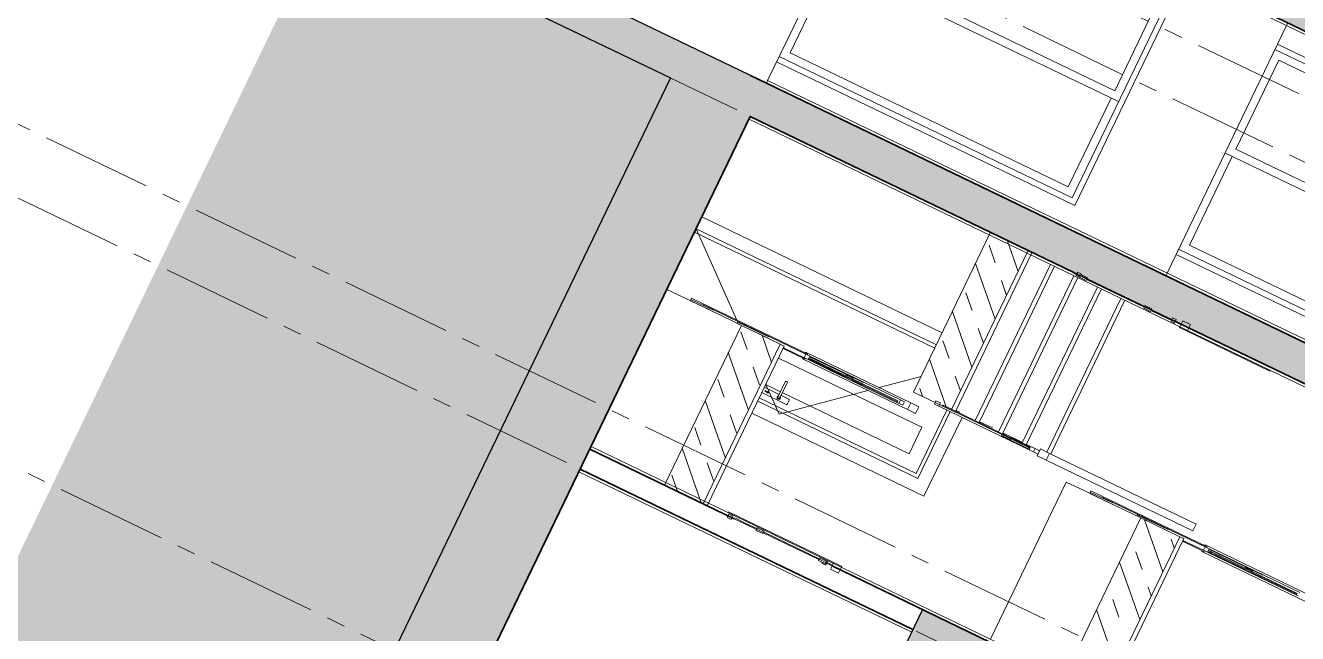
# Model space of a CAD drawing. Header units: millimetres. Extents: x 1373 to 40779, y 1939 to 6439.
# Drawn here: x 4443.8 to 4659, y 4675.5 to 4778.4 of the extents above; entities that cross this region are included whole.
import ezdxf

# ---------------------------------------------------------------- set-up
doc = ezdxf.new("R2010")
doc.units = ezdxf.units.MM
doc.linetypes.add('IMPORT-CENTER2', pattern=[112.5, 75, -12.5, 12.5, -12.5])
for name, color, linetype, lineweight in [('A-DETL', 6, 'Continuous', 30), ('A-DETL-GENF', 92, 'Continuous', 18), ('A-DOOR', 31, 'Continuous', 18), ('A-DOOR-FRAM', 31, 'Continuous', 18), ('A-FLOR-FNSH', 192, 'Continuous', 35), ('A-FLOR-HRAL', 11, 'Continuous', 18), ('A-WALL', 20, 'Continuous', 9), ('A-WALL-FNSH', 113, 'Continuous', 18), ('HESAPLAMALAR', 2, 'Continuous', 30), ('S-GRID', 252, 'IMPORT-CENTER2', 5), ('S-STRS', 31, 'Continuous', 18)]:
    doc.layers.add(name, color=color, linetype=linetype, lineweight=lineweight)

# ---------------------------------------------------------------- blocks, each defined once
blk = doc.blocks.new('Sliding Door - 2 Panel _AUS_ - ASANSÖR-2002816-Schnitt 1')
at = {"layer": 'A-DOOR-FRAM'}
for p, q in [((-959.29, 254), (-1117.29, 254)), ((-1117.29, 254), (-1117.29, 30)), ((-1113.29, 30), (-1113.29, 250)), ((-1113.29, 250), (-963.29, 250)), ((-1035.54, 30), (-1035.54, 250)), ((-963.29, 250), (-963.29, 30)), ((-959.29, 30), (-959.29, 254)), ((-1107.79, 35.5), (-1107.79, 244.5)), ((-1107.79, 244.5), (-1041.04, 244.5)), ((-1041.04, 244.5), (-1041.04, 35.5)), ((-1035.54, 244.5), (-968.79, 244.5)), ((-968.79, 244.5), (-968.79, 35.5)), ((-1041.04, 35.5), (-1107.79, 35.5)), ((-968.79, 35.5), (-1035.54, 35.5)), ((-1117.29, 30), (-1113.29, 30)), ((-963.29, 30), (-959.29, 30))]:
    blk.add_line(p, q, dxfattribs=at)
blk = doc.blocks.new('_MB_KAPI_CAMLI_B - _m_kapı_90_camlı-2079224-Schnitt 1')
at = {"layer": 'A-DOOR'}
for p, q in [((343.35, -411.76), (343.35, -304)), ((343.35, -304), (363.35, -304)), ((363.35, -304), (363.35, -399.34)), ((331.81, -341.74), (312.76, -319.47)), ((377.35, -395), (336.89, -347.68)), ((377.35, -395), (363.22, -411.76)), ((365.35, -393.48), (365.35, -399.33)), ((368.68, -392.81), (366.02, -392.81)), ((369.35, -411.76), (369.35, -393.48)), ((366.35, -399.3), (355.35, -399.3)), ((355.35, -399.3), (355.35, -400)), ((355.35, -400), (355.35, -400.7)), ((355.35, -400.7), (366.35, -400.7)), ((363.35, -400.68), (363.35, -411.76)), ((365.35, -400.68), (365.35, -411.76)), ((367.1, -410.24), (367.1, -408.61)), ((367.6, -410.24), (367.1, -410.24)), ((367.6, -408.61), (367.6, -410.24)), ((332.45, -448.28), (288.85, -500))]:
    blk.add_line(p, q, dxfattribs=at)
at = {"layer": 'A-DOOR', "flags": 128}
for points in [[(367.35, -399.3), (367.35, -399.3), (367.35, -399.3), (367.34, -399.3), (367.34, -399.3), (367.33, -399.3), (367.32, -399.3), (367.31, -399.3), (367.3, -399.3), (367.29, -399.3), (367.27, -399.3), (367.26, -399.3), (367.24, -399.3), (367.22, -399.3), (367.2, -399.3), (367.18, -399.3), (367.15, -399.3), (367.13, -399.3), (367.1, -399.3), (367.08, -399.3), (367.05, -399.3), (367.02, -399.3), (366.99, -399.3), (366.96, -399.3), (366.92, -399.3), (366.89, -399.3), (366.86, -399.3), (366.82, -399.3), (366.79, -399.3), (366.75, -399.3), (366.71, -399.3), (366.68, -399.3), (366.64, -399.3), (366.6, -399.3), (366.56, -399.3), (366.52, -399.3), (366.48, -399.3), (366.44, -399.3), (366.4, -399.3), (366.36, -399.3), (366.35, -399.3)], [(366.35, -400.7), (366.39, -400.7), (366.43, -400.7), (366.47, -400.7), (366.51, -400.7), (366.55, -400.7), (366.59, -400.7), (366.63, -400.7), (366.67, -400.7), (366.7, -400.7), (366.74, -400.7), (366.78, -400.7), (366.81, -400.7), (366.85, -400.7), (366.88, -400.7), (366.92, -400.7), (366.95, -400.7), (366.98, -400.7), (367.01, -400.7), (367.04, -400.7), (367.07, -400.7), (367.1, -400.7), (367.12, -400.7), (367.15, -400.7), (367.17, -400.7), (367.19, -400.7), (367.21, -400.7), (367.23, -400.7), (367.25, -400.7), (367.27, -400.7), (367.28, -400.7), (367.3, -400.7), (367.31, -400.7), (367.32, -400.7), (367.33, -400.7), (367.34, -400.7), (367.34, -400.7), (367.35, -400.7), (367.35, -400.7), (367.35, -400.7)]]:
    blk.add_lwpolyline(points, dxfattribs=at)
at = {"layer": 'A-DOOR'}
for centre, radius, start, end in [((366.02, -393.48), 0.668, 90, 180), ((366.02, -393.48), 0.668, 90, 150), ((368.68, -393.48), 0.668, 0, 90), ((368.68, -393.48), 0.668, 30, 90), ((367.35, -400), 1.22, 0, 146.13631), ((367.35, -400), 1.22, 135, 146.13631), ((367.35, -400), 1.22, 213.86675, 0), ((367.35, -400), 1.22, 213.86675, 255), ((367.35, -400), 1.22, 90, 120), ((367.35, -400), 0.7, 60, 104.56627), ((367.35, -400), 0.7, 255.43373, 300), ((367.35, -400), 1.22, 270, 300), ((367.35, -400), 1.22, 45, 75), ((367.35, -400), 0.7, 0, 30), ((367.35, -400), 0.7, 330, 0), ((367.35, -400), 1.22, 315, 345), ((367.35, -408.17), 0.5, 300, 240)]:
    blk.add_arc(centre, radius, start, end, dxfattribs=at)
at = {"layer": 'A-DOOR-FRAM'}
for p, q in [((384.85, -282.5), (325.62, -282.5)), ((384.85, -411.76), (384.85, -282.5)), ((325.62, -291.5), (375.85, -291.5)), ((375.85, -291.5), (375.85, -411.76)), ((325.62, -294), (373.35, -294)), ((373.35, -294), (373.35, -411.76)), ((279.85, -319.47), (279.85, -500)), ((288.85, -500), (288.85, -319.47)), ((291.35, -500), (291.35, -319.47))]:
    blk.add_line(p, q, dxfattribs=at)
blk = doc.blocks.new('A$C30a75ea0')
at = {"layer": 'A-DETL-GENF'}
h = blk.add_hatch(dxfattribs=at)
h.set_pattern_fill('ANSI33', color=153, style=0)
h.set_pattern_definition([(45, (-27770.17, 3654.365), (-4.490128, 4.490128), []), (45, (-27765.68, 3654.365), (-4.490128, 4.490128), [3.175, -1.5875])])
h.paths.add_polyline_path([(1940.75, 535.19), (1940.75, 2323.19), (2190.75, 2323.19), (2190.75, 2285.19), (2215.75, 2285.19), (2215.75, 2323.19), (2791.04, 2323.19), (2791.04, 2285.19), (2816.04, 2285.19), (2816.04, 2323.19), (2997.07, 2323.19), (2997.07, 2335.19), (2190.75, 2335.19), (1940.75, 2335.19), (1940.75, 2500.19), (1700.75, 2500.19), (1700.75, 2335.19), (601.03, 2335.19), (601.03, 2323.19), (731.03, 2323.19), (731.03, 2285.19), (756.03, 2285.19), (756.03, 2323.19), (1245.75, 2323.19), (1245.75, 2285.19), (1270.75, 2285.19), (1270.75, 2323.19), (1700.75, 2323.19), (1700.75, 2035.19), (630.76, 2035.19), (630.76, 2023.19), (731.03, 2023.19), (731.03, 1985.19), (756.03, 1985.19), (756.03, 2023.19), (1245.75, 2023.19), (1245.75, 1985.19), (1270.75, 1985.19), (1270.75, 2023.19), (1700.75, 2023.19), (1700.75, 1735.19), (630.76, 1735.19), (630.76, 1723.19), (731.03, 1723.19), (731.03, 1685.19), (756.03, 1685.19), (756.03, 1723.19), (1245.75, 1723.19), (1245.75, 1685.19), (1270.75, 1685.19), (1270.75, 1723.19), (1700.75, 1723.19), (1700.75, 1435.19), (630.76, 1435.19), (630.76, 1423.19), (731.03, 1423.19), (731.03, 1385.19), (756.03, 1385.19), (756.03, 1423.19), (1245.75, 1423.19), (1245.75, 1385.19), (1270.75, 1385.19), (1270.75, 1423.19), (1700.75, 1423.19), (1700.75, 1135.19), (630.76, 1135.19), (630.76, 1123.19), (731.03, 1123.19), (731.03, 1085.19), (756.03, 1085.19), (756.03, 1123.19), (1245.75, 1123.19), (1245.75, 1085.19), (1270.75, 1085.19), (1270.75, 1123.19), (1700.75, 1123.19), (1700.75, 835.19), (731.03, 835.19), (731.03, 805.19), (430.71, 805.19), (430.72, 535.19), (430.72, 505.19), (731.03, 505.19), (731.03, 475.19), (1700.75, 475.19), (1700.75, 345.19), (1940.75, 345.19), (1940.75, 475.19), (2816.04, 475.19), (2866.04, 475.19), (2866.04, 535.19), (2816.04, 535.19), (2816.04, 835.19), (2791.9, 835.19), (2190.75, 835.19), (2190.75, 785.19), (2215.75, 785.19), (2215.75, 823.19), (2791.9, 823.19), (2791.9, 535.19)])
h.paths.add_polyline_path([(1915.75, 385.19), (1725.75, 385.19), (1725.75, 535.19), (1725.75, 2485.19), (1915.75, 2485.19), (1915.75, 2035.19), (1915.75, 535.19)], flags=16)
h.paths.add_polyline_path([(1700.75, 535.19), (455.71, 535.19), (455.71, 790.56), (731.03, 790.56), (756.03, 789.56), (756.03, 823.19), (1245.75, 823.19), (1245.75, 785.19), (1270.75, 785.19), (1270.75, 823.19), (1700.75, 823.19)], flags=16)
at = {"layer": 'HESAPLAMALAR', "lineweight": 18, "true_color": 0xf7abae, "transparency": 33554579}
h = blk.add_hatch(dxfattribs=at)
h.set_pattern_fill('AR-CONC', color=241, scale=0.2)
h.set_pattern_definition([(50, (-23043.56, -2740.566), (36.436934, -3.187817), [3.81, -41.91]), (355, (-23043.56, -2740.566), (-7.048684, 38.21137), [3.048, -33.528117]), (100.45144, (-23040.523, -2740.832), (29.38825, 35.02355), [3.238, -35.61805]), (46.1842, (-23043.56, -2730.406), (54.21581, -8.408466), [5.715, -62.865]), (96.63556, (-23039.04, -2731.107), (47.48083, 49.48522), [4.857, -53.42712]), (351.18415, (-23043.56, -2730.406), (47.48083, 49.48522), [4.57199, -50.29195]), (21, (-23038.48, -2732.946), (30.322878, -20.45304), [3.81, -41.91]), (326, (-23038.48, -2732.946), (12.360406, 36.837593), [3.048, -33.528]), (71.45144, (-23035.952, -2734.65), (42.683284, 16.384554), [3.238, -35.61799]), (37.5, (-23043.559, -2740.566), (0.6177207, 16.911008), [0, -33.1216, 0, -34.036, 0, -33.655]), (7.5, (-23043.56, -2740.566), (13.363933, 20.036115), [0, -19.4056, 0, -32.3596, 0, -12.827]), (327.5, (-23054.888, -2740.566), (27.118119, -1.145749), [0, -12.7, 0, -39.624, 0, -52.578]), (317.5, (-23059.968, -2740.566), (29.625836, 5.085298), [0, -16.51, 0, -26.3144, 0, -37.338])])
h.paths.add_polyline_path([(3405.31, 810.19), (3405.31, 218.21), (233.58, 218.21), (233.58, 835.19), (731.03, 835.19), (731.03, 805.19), (430.71, 805.19), (430.71, 505.19), (731.03, 505.19), (731.03, 475.19), (1700.75, 475.19), (1700.75, 345.19), (1940.75, 345.19), (1940.75, 475.19), (2866.04, 475.19), (2866.04, 535.19), (2816.04, 535.19), (2816.04, 810.19)])
at = {"layer": 'A-DETL'}
blk.add_line((1725.75, 2485.19), (1725.75, 535.19), dxfattribs=at)
for points in [[(1915.75, 535.19), (1915.75, 2035.19), (1915.75, 2485.19)], [(1940.75, 2323.19), (1940.75, 535.19)], [(731.03, 835.19), (731.03, 805.19), (430.71, 805.19), (430.72, 535.19), (430.72, 505.19), (731.03, 505.19), (731.03, 475.19), (1700.75, 475.19), (1700.75, 345.19), (1940.75, 345.19), (1940.75, 475.19), (2816.04, 475.19), (2866.04, 475.19), (2866.04, 535.19), (2816.04, 535.19), (2816.04, 835.19), (2791.9, 835.19), (2190.75, 835.19), (2190.75, 785.19), (2215.75, 785.19), (2215.75, 823.19), (2791.9, 823.19), (2791.9, 535.19), (1940.75, 535.19)], [(1915.75, 535.19), (1915.75, 385.19)]]:
    blk.add_lwpolyline(points, dxfattribs=at)
at = {"layer": 'A-FLOR-FNSH', "color": 250}
for p, q in [((1915.75, 835.19), (1915.75, 823.19)), ((1915.75, 535.19), (1915.75, 523.19)), ((2817.37, 535.19), (1940.75, 535.19))]:
    blk.add_line(p, q, dxfattribs=at)
at = {"layer": 'A-FLOR-HRAL'}
for p, q in [((2068.21, 1017.15), (2068.21, 938.21)), ((2073.29, 1017.15), (2073.29, 938.21)), ((2069.48, 1010.02), (2069.48, 941.94)), ((2071.38, 1008.75), (2070.75, 1008.75)), ((2070.75, 1008.75), (2070.75, 943.7)), ((2071.38, 943.7), (2071.38, 1008.75)), ((2072.02, 1010.02), (2072.02, 974.74)), ((2069.8, 941.94), (2069.8, 982.36)), ((2071.7, 974.74), (2071.7, 982.36)), ((2070.75, 974.74), (2070.11, 974.74)), ((2070.11, 974.74), (2070.11, 969.66)), ((2072.02, 974.74), (2071.38, 974.74)), ((2072.02, 969.66), (2072.02, 974.74)), ((2070.11, 969.66), (2070.75, 969.66)), ((2071.38, 969.66), (2072.02, 969.66)), ((2071.7, 941.94), (2071.7, 969.67)), ((2071.7, 968), (2072.02, 968)), ((2072.02, 969.66), (2072.02, 968)), ((2072.02, 968), (2072.02, 941.94)), ((2068.84, 938.21), (2068.21, 938.21)), ((2068.84, 852.84), (2068.84, 940.08)), ((2072.02, 941.94), (2069.48, 941.94)), ((2069.48, 941.94), (2069.48, 938.9)), ((2069.48, 938.9), (2072.02, 938.9)), ((2069.48, 938.9), (2069.48, 861.83)), ((2070.75, 943.7), (2071.38, 943.7)), ((2070.75, 941.94), (2070.75, 943.7)), ((2071.38, 943.7), (2071.38, 941.94)), ((2072.02, 938.9), (2072.02, 941.94)), ((2072.02, 938.9), (2072.02, 923.43)), ((2072.65, 923.43), (2072.65, 940.08)), ((2073.29, 938.21), (2072.65, 938.21)), ((1942.75, 926.63), (1943.29, 926.63)), ((1943.29, 926.63), (1943.29, 864.63)), ((2058.21, 926.63), (2063.29, 926.63)), ((2058.21, 926.63), (2058.21, 816.63)), ((2063.29, 816.63), (2063.29, 926.63)), ((2069.8, 888.13), (2069.8, 911.25)), ((2069.8, 888.13), (2070.75, 888.13)), ((2069.8, 852.84), (2069.8, 869.74)), ((1938.21, 864.63), (1938.21, 858.92)), ((1943.29, 864.63), (1938.21, 864.63)), ((1943.29, 858.92), (1943.29, 864.63)), ((1938.21, 858.92), (1943.29, 858.92)), ((1939.48, 854.47), (1939.48, 851.62)), ((1942.02, 854.47), (1939.48, 854.47)), ((1942.02, 851.62), (1942.02, 854.47)), ((2068.84, 852.84), (2069.8, 852.84)), ((2069.8, 852.84), (2070.75, 852.84)), ((1939.48, 851.62), (1942.02, 851.62)), ((1940.75, 850.35), (1940.75, 843.72)), ((1941.38, 843.72), (1940.75, 843.72)), ((1940.75, 843.72), (1940.75, 836.39)), ((1941.38, 843.72), (1941.38, 850.35)), ((1941.38, 836.39), (1941.38, 843.72)), ((1940.11, 836.39), (1940.11, 831.31)), ((1940.11, 836.39), (1942.02, 836.39)), ((1942.02, 831.31), (1942.02, 836.39)), ((1940.11, 831.31), (1942.02, 831.31)), ((1940.75, 831.31), (1940.75, 788.11)), ((1941.38, 788.11), (1941.38, 831.31)), ((2063.29, 816.63), (2058.21, 816.63)), ((2058.21, 816.63), (2058.21, 809.76)), ((2058.21, 809.76), (2063.29, 809.76)), ((2059.48, 809.76), (2059.48, 806.47)), ((2062.02, 806.47), (2062.02, 809.76)), ((2063.29, 809.76), (2063.29, 816.63)), ((2062.02, 806.47), (2059.48, 806.47)), ((2059.48, 806.47), (2059.48, 803.03)), ((2059.48, 803.03), (2059.48, 799.9)), ((2059.48, 803.03), (2062.02, 803.03)), ((2059.8, 803.03), (2059.8, 788.61)), ((2060.11, 801.76), (2060.11, 803.03)), ((2060.11, 801.76), (2060.11, 737.51)), ((2060.75, 801.76), (2060.11, 801.76)), ((2060.75, 803.03), (2060.75, 801.76)), ((2060.75, 737.51), (2060.75, 801.76)), ((2061.7, 782.25), (2061.7, 803.03)), ((2062.02, 803.03), (2062.02, 806.47)), ((2062.02, 735.35), (2062.02, 803.03)), ((2059.48, 796.9), (2059.48, 790.93)), ((1939.48, 783.35), (1939.48, 780.5)), ((1940.11, 783.35), (1939.48, 783.35)), ((1940.11, 788.11), (1940.11, 783.03)), ((1940.11, 788.11), (1942.02, 788.11)), ((1942.02, 783.03), (1942.02, 788.11)), ((2059.48, 788.62), (2059.48, 790.93)), ((2059.8, 790.93), (2059.48, 790.93)), ((2060.11, 788.62), (2059.48, 788.62)), ((2059.48, 788.62), (2059.48, 783.54)), ((2059.48, 783.54), (2059.48, 782.25)), ((2059.48, 783.54), (2060.11, 783.54)), ((2059.8, 783.54), (2059.8, 782.25)), ((2061.38, 788.62), (2060.75, 788.62)), ((2060.75, 783.54), (2061.38, 783.54)), ((2061.38, 783.54), (2061.38, 788.62)), ((1939.48, 780.5), (1940.75, 780.5)), ((1940.11, 783.03), (1942.02, 783.03)), ((1940.75, 783.03), (1940.75, 778.31)), ((1940.75, 778.31), (1941.38, 778.31)), ((1941.38, 778.31), (1941.38, 783.03)), ((1941.38, 780.5), (1942.02, 780.5)), ((1942.02, 780.5), (1942.02, 783.03)), ((2060.75, 782.25), (2061.7, 782.25)), ((2059.48, 774.31), (2059.48, 764.6)), ((2059.48, 749.72), (2059.48, 746.96)), ((2062.02, 735.35), (2059.48, 735.35)), ((2059.48, 735.35), (2059.48, 731.91)), ((2059.48, 731.91), (2062.02, 731.91)), ((2060.11, 737.51), (2060.75, 737.51)), ((2062.02, 731.91), (2062.02, 735.35)), ((2073.29, 723.22), (2068.21, 723.22)), ((2068.21, 723.22), (2068.21, 717.15)), ((2073.29, 717.15), (2073.29, 723.22)), ((2193.29, 723.22), (2188.21, 723.22)), ((2188.21, 723.22), (2188.21, 717.15)), ((2193.29, 717.15), (2193.29, 723.22)), ((2068.21, 717.15), (2068.21, 638.21)), ((2068.21, 717.15), (2073.29, 717.15)), ((2073.29, 717.15), (2073.29, 638.21)), ((2188.21, 717.15), (2188.21, 638.21)), ((2188.21, 717.15), (2190.11, 717.15)), ((2190.11, 717.19), (2190.11, 712.29)), ((2190.75, 717.19), (2190.11, 717.19)), ((2190.75, 712.29), (2190.75, 717.19)), ((2190.75, 717.15), (2193.29, 717.15)), ((2072.02, 713.06), (2069.48, 713.06)), ((2069.48, 713.06), (2069.48, 710.02)), ((2069.48, 710.02), (2069.48, 641.94)), ((2069.48, 710.02), (2072.02, 710.02)), ((2071.38, 708.75), (2070.75, 708.75)), ((2070.75, 708.75), (2070.75, 643.7)), ((2071.38, 643.7), (2071.38, 708.75)), ((2072.02, 710.02), (2072.02, 713.06)), ((2072.02, 710.02), (2072.02, 674.74)), ((2190.11, 713.06), (2189.48, 713.06)), ((2189.48, 713.06), (2189.48, 712.29)), ((2189.48, 712.29), (2189.48, 707.21)), ((2191.38, 712.29), (2189.48, 712.29)), ((2191.38, 707.21), (2189.48, 707.21)), ((2190.11, 707.21), (2190.11, 665.45)), ((2192.02, 713.06), (2190.75, 713.06)), ((2190.75, 665.45), (2190.75, 707.21)), ((2191.38, 707.21), (2191.38, 712.29)), ((2191.38, 710.02), (2192.02, 710.02)), ((2192.02, 710.02), (2192.02, 713.06)), ((2069.8, 641.94), (2069.8, 682.36)), ((2071.7, 674.74), (2071.7, 682.36)), ((2070.75, 674.74), (2070.11, 674.74)), ((2070.11, 674.74), (2070.11, 669.66)), ((2072.02, 674.74), (2071.38, 674.74)), ((2072.02, 669.66), (2072.02, 674.74)), ((2070.11, 669.66), (2070.75, 669.66)), ((2071.38, 669.66), (2072.02, 669.66)), ((2071.7, 641.94), (2071.7, 669.67)), ((2071.7, 668), (2072.02, 668)), ((2072.02, 669.66), (2072.02, 668)), ((2072.02, 668), (2072.02, 641.94)), ((2189.48, 665.45), (2189.48, 660.37)), ((2191.38, 665.45), (2189.48, 665.45)), ((2191.38, 660.37), (2191.38, 665.45)), ((2191.38, 660.37), (2189.48, 660.37)), ((2190.11, 660.37), (2190.11, 652.14)), ((2190.75, 652.14), (2190.75, 660.37)), ((2190.11, 652.14), (2190.11, 643.7)), ((2190.75, 652.14), (2190.11, 652.14)), ((2190.75, 643.7), (2190.75, 652.14)), ((2068.84, 638.21), (2068.21, 638.21)), ((2068.84, 552.84), (2068.84, 640.08)), ((2072.02, 641.94), (2069.48, 641.94)), ((2069.48, 641.94), (2069.48, 638.9)), ((2069.48, 638.9), (2072.02, 638.9)), ((2069.48, 638.9), (2069.48, 561.83)), ((2070.75, 643.7), (2071.38, 643.7)), ((2070.75, 641.94), (2070.75, 643.7)), ((2071.38, 643.7), (2071.38, 641.94)), ((2072.02, 638.9), (2072.02, 641.94)), ((2072.02, 638.9), (2072.02, 623.43)), ((2072.65, 623.43), (2072.65, 640.08)), ((2073.29, 638.21), (2072.65, 638.21)), ((2188.75, 638.21), (2188.21, 638.21)), ((2192.02, 641.94), (2189.48, 641.94)), ((2189.48, 641.94), (2189.48, 638.9)), ((2189.48, 638.9), (2192.02, 638.9)), ((2192.02, 638.9), (2192.02, 641.94)), ((2069.8, 588.13), (2069.8, 611.24)), ((2069.8, 588.13), (2070.75, 588.13)), ((2069.8, 552.84), (2069.8, 569.74)), ((2068.84, 552.84), (2069.8, 552.84)), ((2069.8, 552.84), (2070.75, 552.84))]:
    blk.add_line(p, q, dxfattribs=at)
at = {"layer": 'A-FLOR-HRAL', "linetype": 'Continuous'}
for p, q in [((2070.75, 974.74), (2070.75, 982.36)), ((2070.75, 941.94), (2070.75, 969.66)), ((2070.75, 888.13), (2070.75, 911.24)), ((2070.75, 852.84), (2070.75, 869.74)), ((1941.07, 831.31), (1941.07, 836.39)), ((1941.07, 783.03), (1941.07, 788.11)), ((2190.43, 707.21), (2190.43, 712.29)), ((2070.75, 674.74), (2070.75, 682.36)), ((2070.75, 641.94), (2070.75, 669.66)), ((2190.43, 660.37), (2190.43, 665.45)), ((2070.75, 588.13), (2070.75, 611.24)), ((2070.75, 552.84), (2070.75, 569.74))]:
    blk.add_line(p, q, dxfattribs=at)
at = {"layer": 'A-WALL', "lineweight": 35}
for p, q in [((1725.75, 2335.19), (1725.75, 535.19)), ((1915.75, 535.19), (1915.75, 2335.19)), ((1940.75, 1078.31), (1940.75, 850.35)), ((2190.75, 943.7), (2190.75, 717.19)), ((2205.75, 785.19), (2205.75, 535.19)), ((1940.75, 778.31), (1940.75, 535.19)), ((2190.75, 643.7), (2190.75, 535.19))]:
    blk.add_line(p, q, dxfattribs=at)
at = {"layer": 'A-WALL'}
for p, q in [((1741.75, 835.19), (1741.75, 1059.19)), ((1899.75, 1059.19), (1899.75, 835.19)), ((1913.75, 835.19), (1727.75, 835.19)), ((1741.75, 759.19), (1899.75, 759.19)), ((1899.75, 759.19), (1899.75, 535.19)), ((1741.75, 535.19), (1913.75, 535.19))]:
    blk.add_line(p, q, dxfattribs=at)
at = {"layer": 'A-WALL-FNSH', "color": 7, "lineweight": 9}
for p, q in [((1727.75, 535.19), (1727.75, 2335.19)), ((1913.75, 2335.19), (1913.75, 535.19)), ((1942.75, 535.19), (1942.75, 2323.19)), ((2188.75, 2023.19), (2188.75, 535.19)), ((1725.75, 835.19), (1727.75, 835.19)), ((1913.75, 835.19), (1915.75, 835.19)), ((1942.1, 835.19), (1942.75, 835.19)), ((2207.75, 535.19), (2207.75, 785.19)), ((1913.75, 535.19), (1915.75, 535.19))]:
    blk.add_line(p, q, dxfattribs=at)
at = {"layer": 'S-GRID', "lineweight": 18}
for p, q in [((1765.75, 0), (1765.75, 3015.89)), ((1805.81, 0), (1805.81, 3015.89)), ((1940.75, 0), (1940.75, 3015.89)), ((2160.75, 0), (2160.75, 3015.89)), ((2205.75, 0), (2205.75, 3015.89)), ((2370.75, 0), (2370.75, 3015.89))]:
    blk.add_line(p, q, dxfattribs=at)
at = {"layer": 'S-STRS'}
for p, q in [((2190.75, 923.43), (2070.75, 923.43)), ((2070.75, 923.43), (2070.75, 920.43)), ((2190.75, 920.43), (2070.75, 920.43)), ((2070.75, 920.43), (2070.75, 891.25)), ((2070.75, 920.43), (2190.75, 920.43)), ((2070.75, 891.25), (2190.75, 891.25)), ((2070.75, 884.86), (2070.75, 891.25)), ((2070.75, 867.21), (2070.75, 884.86)), ((2070.75, 849.57), (2070.75, 867.21)), ((2070.75, 835.19), (2070.75, 849.57)), ((2188.75, 835.19), (2070.75, 835.19)), ((1942.75, 817.55), (2058.21, 817.55)), ((2058.21, 814.55), (1942.75, 814.55)), ((1942.75, 799.9), (2059.8, 799.9)), ((2059.8, 796.9), (1942.75, 796.9)), ((1942.75, 782.25), (2060.11, 782.25)), ((2060.11, 779.25), (1942.75, 779.25)), ((1942.75, 764.6), (2060.11, 764.6)), ((2060.11, 761.6), (1942.75, 761.6)), ((2060.75, 746.96), (1940.75, 746.96)), ((1940.75, 746.96), (1940.75, 743.96)), ((2060.75, 743.96), (1940.75, 743.96)), ((1940.75, 743.96), (1940.75, 715.73)), ((1940.75, 743.96), (2060.75, 743.96)), ((2060.75, 743.96), (2060.75, 746.96)), ((2060.75, 715.73), (2060.75, 743.96)), ((1940.75, 715.73), (2060.75, 715.73)), ((2190.75, 623.43), (2070.75, 623.43)), ((2070.75, 623.43), (2070.75, 620.43)), ((2190.75, 620.43), (2070.75, 620.43)), ((2070.75, 620.43), (2070.75, 591.25)), ((2070.75, 620.43), (2190.75, 620.43)), ((2190.75, 620.43), (2190.75, 623.43)), ((2190.75, 591.25), (2190.75, 620.43)), ((2070.75, 591.25), (2190.75, 591.25)), ((2070.75, 584.86), (2070.75, 591.25)), ((2070.75, 567.21), (2070.75, 584.86)), ((2070.75, 549.57), (2070.75, 567.21)), ((2070.75, 535.19), (2070.75, 549.57))]:
    blk.add_line(p, q, dxfattribs=at)
at = {"layer": 'S-STRS', "linetype": 'Continuous'}
for p, q in [((2070.75, 894.05), (2097.12, 920.43)), ((2074.79, 916.05), (2079.16, 920.43)), ((2103.87, 891.25), (2133.04, 920.43)), ((2110.71, 916.05), (2115.08, 920.43)), ((2139.79, 891.25), (2168.96, 920.43)), ((2092.75, 898.09), (2101.73, 907.07)), ((2128.67, 898.09), (2137.65, 907.07)), ((1940.75, 728.13), (1956.57, 743.96)), ((1964.26, 715.73), (1992.49, 743.96)), ((1967.02, 736.45), (1974.53, 743.96)), ((2000.18, 715.73), (2028.41, 743.96)), ((2002.94, 736.45), (2010.45, 743.96)), ((2036.11, 715.73), (2060.75, 740.37)), ((2038.86, 736.45), (2046.38, 743.96)), ((1949.06, 718.49), (1958.04, 727.47)), ((1984.98, 718.49), (1993.96, 727.47)), ((2020.9, 718.49), (2029.88, 727.47)), ((2056.82, 718.49), (2060.75, 722.41)), ((2070.75, 606.69), (2084.49, 620.43)), ((2091.23, 591.25), (2120.41, 620.43)), ((2127.16, 591.25), (2156.33, 620.43)), ((2092.75, 610.72), (2101.73, 619.7)), ((2128.67, 610.72), (2137.65, 619.7)), ((2163.08, 591.25), (2190.75, 618.92)), ((2164.59, 610.72), (2173.57, 619.7)), ((2074.79, 592.76), (2083.77, 601.74)), ((2110.71, 592.76), (2119.69, 601.74)), ((2146.63, 592.76), (2155.61, 601.74)), ((2182.55, 592.76), (2190.75, 600.96))]:
    blk.add_line(p, q, dxfattribs=at)
at = {"layer": 'A-DOOR'}
for name, p in [('Sliding Door - 2 Panel _AUS_ - ASANSÖR-2002816-Schnitt 1', (2859.04, 805.19)), ('Sliding Door - 2 Panel _AUS_ - ASANSÖR-2002816-Schnitt 1', (2859.04, 505.19)), ('_MB_KAPI_CAMLI_B - _m_kapı_90_camlı-2079224-Schnitt 1', (1736.4, 1035.19))]:
    blk.add_blockref(name, p, dxfattribs=at)

msp = doc.modelspace()

# ---------------------------------------------------------------- block references
at = {"layer": 'HESAPLAMALAR', "color": 4, "xscale": 0.2499999999999999, "yscale": 0.2499999999999999, "zscale": 0.2499999999999999, "rotation": 244.2513197565932}
msp.add_blockref('A$C30a75ea0', (4656.66, 5258.15), dxfattribs=at)

doc.saveas('drawing.dxf')
